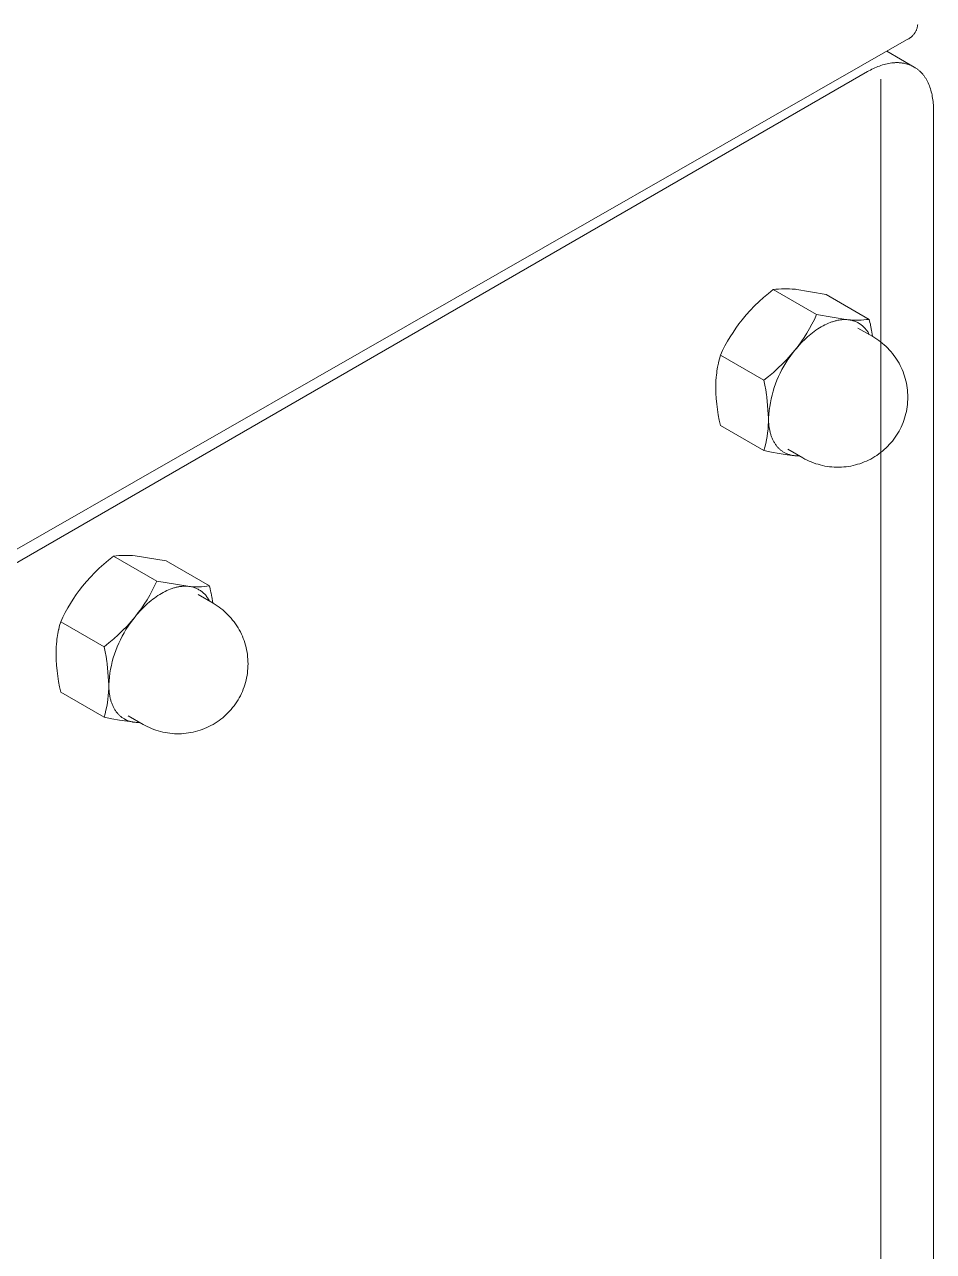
# Model space of a CAD drawing. Header units: millimetres. Extents: x -111 to 4919, y -143 to 3304.
# Drawn here: x 4620.4 to 4717.8, y 1771.6 to 1903.1 of the extents above; entities that cross this region are included whole.
import ezdxf

# ---------------------------------------------------------------- set-up
doc = ezdxf.new("R2010")
doc.units = ezdxf.units.MM
doc.layers.add('ZANO_R', color=7, linetype='Continuous', lineweight=0)

msp = doc.modelspace()

# ---------------------------------------------------------------- linework, layer by layer
at = {"layer": 'ZANO_R'}
for p, q in [((4715.54, 1901.9), (4715.49, 1901.85)), ((4715.59, 1901.95), (4715.54, 1901.9)), ((4715.63, 1902), (4715.59, 1901.95)), ((4715.68, 1902.05), (4715.63, 1902)), ((4715.72, 1902.11), (4715.68, 1902.05)), ((4715.76, 1902.16), (4715.72, 1902.11)), ((4715.8, 1902.22), (4715.76, 1902.16)), ((4715.83, 1902.28), (4715.8, 1902.22)), ((4715.87, 1902.34), (4715.83, 1902.28)), ((4715.9, 1902.4), (4715.87, 1902.34)), ((4715.93, 1902.46), (4715.9, 1902.4)), ((4715.96, 1902.52), (4715.93, 1902.46)), ((4715.98, 1902.59), (4715.96, 1902.52)), ((4716.01, 1902.65), (4715.98, 1902.59)), ((4716.03, 1902.71), (4716.01, 1902.65)), ((4716.05, 1902.78), (4716.03, 1902.71)), ((4716.06, 1902.85), (4716.05, 1902.78)), ((4716.08, 1902.91), (4716.06, 1902.85)), ((4716.09, 1902.98), (4716.08, 1902.91)), ((4716.1, 1903.05), (4716.09, 1902.98)), ((4716.11, 1903.12), (4716.1, 1903.05)), ((4714.92, 1901.48), (4400.72, 1721.65)), ((4714.99, 1901.5), (4714.92, 1901.48)), ((4715.05, 1901.54), (4714.99, 1901.5)), ((4715.11, 1901.57), (4715.05, 1901.54)), ((4715.17, 1901.6), (4715.11, 1901.57)), ((4715.22, 1901.64), (4715.17, 1901.6)), ((4715.28, 1901.68), (4715.22, 1901.64)), ((4715.33, 1901.72), (4715.28, 1901.68)), ((4715.39, 1901.76), (4715.33, 1901.72)), ((4715.44, 1901.81), (4715.39, 1901.76)), ((4715.49, 1901.85), (4715.44, 1901.81)), ((4715.72, 1898.56), (4712.79, 1900.26)), ((4710.72, 1898.07), (4406.67, 1722.52)), ((4710.72, 1898.07), (4710.88, 1898.16)), ((4710.88, 1898.16), (4711.04, 1898.24)), ((4711.04, 1898.24), (4711.2, 1898.32)), ((4711.2, 1898.32), (4711.36, 1898.4)), ((4711.36, 1898.4), (4711.52, 1898.48)), ((4711.52, 1898.48), (4711.68, 1898.55)), ((4711.68, 1898.55), (4711.84, 1898.61)), ((4711.84, 1898.61), (4712.01, 1898.67)), ((4712.01, 1898.67), (4712.17, 1898.73)), ((4712.17, 1898.73), (4712.34, 1898.78)), ((4712.34, 1898.78), (4712.5, 1898.83)), ((4712.5, 1898.83), (4712.67, 1898.88)), ((4712.67, 1898.88), (4712.83, 1898.91)), ((4712.83, 1898.91), (4713, 1898.95)), ((4713, 1898.95), (4713.16, 1898.97)), ((4713.16, 1898.97), (4713.32, 1899)), ((4713.32, 1899), (4713.49, 1899.01)), ((4713.49, 1899.01), (4713.65, 1899.02)), ((4713.65, 1899.02), (4713.73, 1899.03)), ((4713.73, 1899.03), (4713.81, 1899.03)), ((4713.81, 1899.03), (4713.89, 1899.03)), ((4713.89, 1899.03), (4713.97, 1899.03)), ((4713.97, 1899.03), (4714.05, 1899.03)), ((4714.05, 1899.03), (4714.13, 1899.02)), ((4714.13, 1899.02), (4714.21, 1899.02)), ((4714.21, 1899.02), (4714.28, 1899.01)), ((4714.28, 1899.01), (4714.36, 1899)), ((4714.36, 1899), (4714.44, 1898.99)), ((4714.44, 1898.99), (4714.51, 1898.98)), ((4714.51, 1898.98), (4714.59, 1898.97)), ((4714.59, 1898.97), (4714.67, 1898.96)), ((4714.67, 1898.96), (4714.74, 1898.94)), ((4714.74, 1898.94), (4714.82, 1898.92)), ((4714.82, 1898.92), (4714.89, 1898.9)), ((4714.89, 1898.9), (4714.96, 1898.88)), ((4714.96, 1898.88), (4715.04, 1898.86)), ((4715.04, 1898.86), (4715.11, 1898.84)), ((4715.11, 1898.84), (4715.18, 1898.81)), ((4715.18, 1898.81), (4715.25, 1898.79)), ((4715.25, 1898.79), (4715.32, 1898.76)), ((4715.32, 1898.76), (4715.39, 1898.73)), ((4715.39, 1898.73), (4715.46, 1898.7)), ((4715.46, 1898.7), (4715.52, 1898.67)), ((4715.52, 1898.67), (4715.59, 1898.63)), ((4715.59, 1898.63), (4715.66, 1898.6)), ((4715.66, 1898.6), (4715.72, 1898.56)), ((4715.72, 1898.56), (4715.79, 1898.52)), ((4715.79, 1898.52), (4715.85, 1898.48)), ((4715.85, 1898.48), (4715.91, 1898.44)), ((4715.91, 1898.44), (4715.97, 1898.4)), ((4715.97, 1898.4), (4716.03, 1898.36)), ((4716.03, 1898.36), (4716.09, 1898.31)), ((4716.09, 1898.31), (4716.15, 1898.27)), ((4716.15, 1898.27), (4716.21, 1898.22)), ((4716.21, 1898.22), (4716.27, 1898.17)), ((4716.27, 1898.17), (4716.32, 1898.12)), ((4716.32, 1898.12), (4716.38, 1898.07)), ((4716.38, 1898.07), (4716.43, 1898.01)), ((4716.43, 1898.01), (4716.49, 1897.96)), ((4716.49, 1897.96), (4716.54, 1897.9)), ((4712.14, 1897.25), (4712.14, 1575.55)), ((4716.54, 1897.9), (4716.59, 1897.85)), ((4716.59, 1897.85), (4716.64, 1897.79)), ((4716.64, 1897.79), (4716.69, 1897.73)), ((4716.69, 1897.73), (4716.74, 1897.67)), ((4716.74, 1897.67), (4716.78, 1897.61)), ((4716.78, 1897.61), (4716.83, 1897.54)), ((4716.83, 1897.54), (4716.87, 1897.48)), ((4716.87, 1897.48), (4716.92, 1897.41)), ((4716.92, 1897.41), (4716.96, 1897.35)), ((4716.96, 1897.35), (4717, 1897.28)), ((4717, 1897.28), (4717.04, 1897.21)), ((4717.04, 1897.21), (4717.08, 1897.14)), ((4717.08, 1897.14), (4717.12, 1897.07)), ((4717.12, 1897.07), (4717.16, 1897)), ((4717.16, 1897), (4717.23, 1896.85)), ((4717.23, 1896.85), (4717.3, 1896.7)), ((4717.3, 1896.7), (4717.36, 1896.55)), ((4717.36, 1896.55), (4717.42, 1896.39)), ((4717.42, 1896.39), (4717.47, 1896.24)), ((4717.47, 1896.24), (4717.52, 1896.07)), ((4717.52, 1896.07), (4717.56, 1895.91)), ((4717.56, 1895.91), (4717.61, 1895.74)), ((4717.61, 1895.74), (4717.64, 1895.57)), ((4717.64, 1895.57), (4717.67, 1895.4)), ((4717.67, 1895.4), (4717.7, 1895.23)), ((4717.7, 1895.23), (4717.73, 1895.06)), ((4717.73, 1895.06), (4717.75, 1894.88)), ((4717.75, 1894.88), (4717.76, 1894.7)), ((4717.76, 1894.7), (4717.78, 1894.52)), ((4717.78, 1894.52), (4717.79, 1894.34)), ((4717.79, 1894.34), (4717.79, 1894.17)), ((4717.79, 1894.17), (4717.79, 1893.98)), ((4717.79, 1572.29), (4717.79, 1893.98)), ((4699.59, 1873.86), (4700.1, 1874.29)), ((4700.1, 1874.29), (4700.62, 1874.7)), ((4700.62, 1874.7), (4700.91, 1874.74)), ((4705.27, 1872.02), (4700.62, 1874.7)), ((4700.91, 1874.74), (4701.2, 1874.76)), ((4701.2, 1874.76), (4701.49, 1874.78)), ((4701.49, 1874.78), (4701.78, 1874.79)), ((4701.78, 1874.79), (4702.07, 1874.79)), ((4702.07, 1874.79), (4702.36, 1874.78)), ((4702.36, 1874.78), (4702.65, 1874.76)), ((4702.65, 1874.76), (4702.94, 1874.74)), ((4703.02, 1874.73), (4702.94, 1874.74)), ((4702.94, 1874.74), (4706.28, 1874.19)), ((4698.62, 1872.95), (4699.1, 1873.41)), ((4699.1, 1873.41), (4699.59, 1873.86)), ((4706.28, 1874.19), (4710.92, 1871.51)), ((4697.29, 1871.47), (4697.72, 1871.98)), ((4697.72, 1871.98), (4698.16, 1872.47)), ((4698.16, 1872.47), (4698.62, 1872.95)), ((4705.27, 1872.02), (4705.03, 1871.51)), ((4708.6, 1871.47), (4705.27, 1872.02)), ((4696.31, 1870.11), (4696.62, 1870.58)), ((4696.62, 1870.58), (4696.95, 1871.03)), ((4696.95, 1871.03), (4697.29, 1871.47)), ((4704.51, 1870.52), (4704.22, 1870.04)), ((4704.77, 1871.01), (4704.51, 1870.52)), ((4705.03, 1871.51), (4704.77, 1871.01)), ((4705.2, 1870.35), (4705.02, 1870.22)), ((4705.39, 1870.48), (4705.2, 1870.35)), ((4705.58, 1870.6), (4705.39, 1870.48)), ((4705.77, 1870.71), (4705.58, 1870.6)), ((4705.96, 1870.82), (4705.77, 1870.71)), ((4706.15, 1870.92), (4705.96, 1870.82)), ((4706.34, 1871.01), (4706.15, 1870.92)), ((4706.53, 1871.09), (4706.34, 1871.01)), ((4706.71, 1871.17), (4706.53, 1871.09)), ((4706.81, 1871.2), (4706.71, 1871.17)), ((4706.9, 1871.23), (4706.81, 1871.2)), ((4706.99, 1871.26), (4706.9, 1871.23)), ((4707.08, 1871.29), (4706.99, 1871.26)), ((4707.17, 1871.32), (4707.08, 1871.29)), ((4707.26, 1871.34), (4707.17, 1871.32)), ((4707.35, 1871.37), (4707.26, 1871.34)), ((4707.44, 1871.39), (4707.35, 1871.37)), ((4707.53, 1871.41), (4707.44, 1871.39)), ((4707.61, 1871.42), (4707.53, 1871.41)), ((4707.7, 1871.44), (4707.61, 1871.42)), ((4707.79, 1871.45), (4707.7, 1871.44)), ((4707.87, 1871.46), (4707.79, 1871.45)), ((4707.96, 1871.47), (4707.87, 1871.46)), ((4708.04, 1871.48), (4707.96, 1871.47)), ((4708.12, 1871.48), (4708.04, 1871.48)), ((4708.21, 1871.48), (4708.12, 1871.48)), ((4708.29, 1871.49), (4708.21, 1871.48)), ((4708.37, 1871.49), (4708.29, 1871.49)), ((4708.45, 1871.48), (4708.37, 1871.49)), ((4708.52, 1871.48), (4708.45, 1871.48)), ((4708.6, 1871.47), (4708.52, 1871.48)), ((4708.89, 1871.45), (4708.6, 1871.47)), ((4708.69, 1871.46), (4708.6, 1871.47)), ((4708.79, 1871.45), (4708.69, 1871.46)), ((4708.88, 1871.44), (4708.79, 1871.45)), ((4708.98, 1871.42), (4708.88, 1871.44)), ((4709.18, 1871.43), (4708.89, 1871.45)), ((4709.07, 1871.39), (4708.98, 1871.42)), ((4709.16, 1871.37), (4709.07, 1871.39)), ((4709.25, 1871.34), (4709.16, 1871.37)), ((4709.47, 1871.42), (4709.18, 1871.43)), ((4709.34, 1871.31), (4709.25, 1871.34)), ((4709.43, 1871.28), (4709.34, 1871.31)), ((4709.52, 1871.24), (4709.43, 1871.28)), ((4709.76, 1871.42), (4709.47, 1871.42)), ((4709.6, 1871.2), (4709.52, 1871.24)), ((4709.69, 1871.16), (4709.6, 1871.2)), ((4709.77, 1871.11), (4709.69, 1871.16)), ((4711.29, 1869.66), (4709.7, 1870.58)), ((4710.05, 1871.43), (4709.76, 1871.42)), ((4709.85, 1871.06), (4709.77, 1871.11)), ((4709.93, 1871.01), (4709.85, 1871.06)), ((4710.01, 1870.96), (4709.93, 1871.01)), ((4710.09, 1870.9), (4710.01, 1870.96)), ((4710.34, 1871.45), (4710.05, 1871.43)), ((4710.16, 1870.84), (4710.09, 1870.9)), ((4710.23, 1870.78), (4710.16, 1870.84)), ((4710.3, 1870.72), (4710.23, 1870.78)), ((4710.37, 1870.65), (4710.3, 1870.72)), ((4710.63, 1871.48), (4710.34, 1871.45)), ((4710.44, 1870.58), (4710.37, 1870.65)), ((4710.5, 1870.51), (4710.44, 1870.58)), ((4710.56, 1870.44), (4710.5, 1870.51)), ((4710.62, 1870.36), (4710.56, 1870.44)), ((4710.68, 1870.28), (4710.62, 1870.36)), ((4710.92, 1871.51), (4710.63, 1871.48)), ((4710.92, 1871.51), (4710.99, 1871.19)), ((4711.03, 1870.99), (4710.99, 1871.19)), ((4711.03, 1870.99), (4711.06, 1870.85)), ((4711.08, 1870.73), (4711.06, 1870.85)), ((4711.08, 1870.73), (4711.16, 1870.29)), ((4695.45, 1868.67), (4695.72, 1869.16)), ((4695.72, 1869.16), (4696.01, 1869.64)), ((4696.01, 1869.64), (4696.31, 1870.11)), ((4703.61, 1869.1), (4703.28, 1868.65)), ((4703.76, 1869.12), (4703.59, 1868.95)), ((4703.92, 1869.57), (4703.61, 1869.1)), ((4703.93, 1869.29), (4703.76, 1869.12)), ((4704.22, 1870.04), (4703.92, 1869.57)), ((4704.1, 1869.46), (4703.93, 1869.29)), ((4704.28, 1869.62), (4704.1, 1869.46)), ((4704.46, 1869.78), (4704.28, 1869.62)), ((4704.65, 1869.93), (4704.46, 1869.78)), ((4704.83, 1870.08), (4704.65, 1869.93)), ((4705.02, 1870.22), (4704.83, 1870.08)), ((4710.73, 1870.21), (4710.68, 1870.28)), ((4710.78, 1870.13), (4710.73, 1870.21)), ((4710.83, 1870.04), (4710.78, 1870.13)), ((4710.87, 1869.96), (4710.83, 1870.04)), ((4710.91, 1869.87), (4710.87, 1869.96)), ((4711.18, 1870.21), (4711.16, 1870.29)), ((4711.18, 1870.21), (4711.2, 1870.09)), ((4711.22, 1869.95), (4711.2, 1870.09)), ((4711.22, 1869.95), (4711.23, 1869.88)), ((4711.26, 1869.7), (4711.23, 1869.88)), ((4711.26, 1869.7), (4711.26, 1869.67)), ((4711.29, 1869.66), (4711.51, 1869.53)), ((4711.51, 1869.53), (4711.72, 1869.39)), ((4711.72, 1869.39), (4711.93, 1869.24)), ((4711.93, 1869.24), (4712.13, 1869.09)), ((4712.13, 1869.09), (4712.33, 1868.93)), ((4694.96, 1867.66), (4695.2, 1868.17)), ((4695.2, 1868.17), (4695.45, 1868.67)), ((4702.51, 1867.7), (4702.07, 1867.21)), ((4702.68, 1867.88), (4702.43, 1867.54)), ((4702.94, 1868.21), (4702.51, 1867.7)), ((4702.94, 1868.21), (4702.68, 1867.88)), ((4703.28, 1868.65), (4702.94, 1868.21)), ((4703.1, 1868.4), (4702.94, 1868.21)), ((4703.26, 1868.58), (4703.1, 1868.4)), ((4703.42, 1868.77), (4703.26, 1868.58)), ((4703.59, 1868.95), (4703.42, 1868.77)), ((4712.33, 1868.93), (4712.52, 1868.77)), ((4712.52, 1868.77), (4712.71, 1868.6)), ((4712.71, 1868.6), (4712.89, 1868.42)), ((4712.89, 1868.42), (4713.06, 1868.24)), ((4713.06, 1868.24), (4713.23, 1868.05)), ((4713.23, 1868.05), (4713.39, 1867.85)), ((4713.39, 1867.85), (4713.55, 1867.65)), ((4694.59, 1865.99), (4694.66, 1866.4)), ((4694.66, 1866.4), (4694.74, 1866.81)), ((4694.74, 1866.81), (4694.76, 1866.86)), ((4694.76, 1866.87), (4694.85, 1867.27)), ((4694.76, 1866.86), (4694.76, 1866.87)), ((4694.85, 1867.27), (4694.96, 1867.66)), ((4694.96, 1867.66), (4699.61, 1864.98)), ((4701.61, 1866.73), (4701.13, 1866.27)), ((4701.75, 1866.49), (4701.55, 1866.12)), ((4702.07, 1867.21), (4701.61, 1866.73)), ((4701.97, 1866.85), (4701.75, 1866.49)), ((4702.19, 1867.2), (4701.97, 1866.85)), ((4702.43, 1867.54), (4702.19, 1867.2)), ((4713.55, 1867.65), (4713.7, 1867.45)), ((4713.7, 1867.45), (4713.84, 1867.24)), ((4713.84, 1867.24), (4713.97, 1867.02)), ((4713.97, 1867.02), (4714.1, 1866.8)), ((4714.1, 1866.8), (4714.22, 1866.58)), ((4714.22, 1866.58), (4714.33, 1866.35)), ((4694.48, 1864.96), (4694.51, 1865.27)), ((4694.51, 1865.27), (4694.54, 1865.58)), ((4694.54, 1865.58), (4694.56, 1865.76)), ((4694.56, 1865.8), (4694.59, 1865.99)), ((4694.56, 1865.76), (4694.56, 1865.8)), ((4700.13, 1865.39), (4699.61, 1864.98)), ((4700.64, 1865.82), (4700.13, 1865.39)), ((4701.13, 1866.27), (4700.64, 1865.82)), ((4701.18, 1865.37), (4701.02, 1864.99)), ((4701.36, 1865.75), (4701.18, 1865.37)), ((4701.55, 1866.12), (4701.36, 1865.75)), ((4714.33, 1866.35), (4714.43, 1866.12)), ((4714.43, 1866.12), (4714.53, 1865.89)), ((4714.53, 1865.89), (4714.62, 1865.65)), ((4714.62, 1865.65), (4714.7, 1865.41)), ((4714.7, 1865.41), (4714.77, 1865.16)), ((4714.77, 1865.16), (4714.83, 1864.92)), ((4694.46, 1864.49), (4694.47, 1864.66)), ((4694.46, 1864.18), (4694.46, 1864.49)), ((4694.48, 1863.6), (4694.46, 1864.18)), ((4694.47, 1864.66), (4694.48, 1864.96)), ((4699.61, 1864.98), (4699.72, 1864.46)), ((4699.72, 1864.46), (4699.82, 1863.94)), ((4699.82, 1863.94), (4699.9, 1863.42)), ((4700.6, 1863.8), (4700.49, 1863.4)), ((4700.73, 1864.2), (4700.6, 1863.8)), ((4700.86, 1864.6), (4700.73, 1864.2)), ((4701.02, 1864.99), (4700.86, 1864.6)), ((4714.83, 1864.92), (4714.89, 1864.67)), ((4714.89, 1864.67), (4714.93, 1864.42)), ((4714.93, 1864.42), (4714.97, 1864.17)), ((4714.97, 1864.17), (4715, 1863.92)), ((4715, 1863.92), (4715.02, 1863.67)), ((4694.51, 1863.01), (4694.48, 1863.6)), ((4694.57, 1862.43), (4694.51, 1863.01)), ((4699.9, 1863.42), (4699.91, 1863.39)), ((4699.91, 1863.39), (4699.93, 1863.25)), ((4699.93, 1863.25), (4699.94, 1863.17)), ((4699.94, 1863.17), (4700.11, 1860.92)), ((4700.31, 1862.58), (4700.24, 1862.17)), ((4700.39, 1862.99), (4700.31, 1862.58)), ((4700.49, 1863.4), (4700.39, 1862.99)), ((4715.02, 1862.66), (4715, 1862.4)), ((4715.02, 1863.67), (4715.04, 1863.42)), ((4715.04, 1862.91), (4715.02, 1862.66)), ((4715.04, 1863.42), (4715.04, 1863.16)), ((4715.04, 1863.16), (4715.04, 1862.91)), ((4694.64, 1861.85), (4694.57, 1862.43)), ((4694.73, 1861.27), (4694.64, 1861.85)), ((4694.84, 1860.69), (4694.73, 1861.27)), ((4700.14, 1861.33), (4700.11, 1860.92)), ((4700.18, 1861.75), (4700.14, 1861.33)), ((4700.24, 1862.17), (4700.18, 1861.75)), ((4714.77, 1861.16), (4714.7, 1860.92)), ((4714.83, 1861.41), (4714.77, 1861.16)), ((4714.89, 1861.65), (4714.83, 1861.41)), ((4714.93, 1861.9), (4714.89, 1861.65)), ((4714.97, 1862.15), (4714.93, 1861.9)), ((4715, 1862.4), (4714.97, 1862.15)), ((4694.96, 1860.12), (4694.84, 1860.69)), ((4694.96, 1860.12), (4699.61, 1857.44)), ((4700.09, 1860.13), (4700.06, 1859.74)), ((4700.11, 1860.52), (4700.09, 1860.13)), ((4700.11, 1860.92), (4700.11, 1860.52)), ((4700.11, 1860.92), (4700.12, 1860.71)), ((4700.12, 1860.71), (4700.13, 1860.51)), ((4700.13, 1860.51), (4700.14, 1860.31)), ((4700.14, 1860.31), (4700.16, 1860.12)), ((4700.16, 1860.12), (4700.19, 1859.92)), ((4700.19, 1859.92), (4700.22, 1859.73)), ((4714.33, 1859.97), (4714.22, 1859.75)), ((4714.43, 1860.2), (4714.33, 1859.97)), ((4714.53, 1860.44), (4714.43, 1860.2)), ((4714.62, 1860.68), (4714.53, 1860.44)), ((4714.7, 1860.92), (4714.62, 1860.68)), ((4699.89, 1858.58), (4699.81, 1858.2)), ((4699.96, 1858.96), (4699.89, 1858.58)), ((4700.02, 1859.35), (4699.96, 1858.96)), ((4700.06, 1859.74), (4700.02, 1859.35)), ((4700.22, 1859.73), (4700.24, 1859.64)), ((4700.24, 1859.64), (4700.26, 1859.55)), ((4700.26, 1859.55), (4700.28, 1859.45)), ((4700.28, 1859.45), (4700.3, 1859.36)), ((4700.3, 1859.36), (4700.33, 1859.27)), ((4700.33, 1859.27), (4700.35, 1859.18)), ((4700.35, 1859.18), (4700.38, 1859.1)), ((4700.38, 1859.1), (4700.41, 1859.01)), ((4700.41, 1859.01), (4700.44, 1858.93)), ((4700.44, 1858.93), (4700.47, 1858.84)), ((4700.47, 1858.84), (4700.5, 1858.76)), ((4700.5, 1858.76), (4700.54, 1858.68)), ((4700.54, 1858.68), (4700.58, 1858.6)), ((4700.58, 1858.6), (4700.61, 1858.52)), ((4700.61, 1858.52), (4700.65, 1858.45)), ((4713.55, 1858.67), (4713.39, 1858.47)), ((4713.7, 1858.88), (4713.55, 1858.67)), ((4713.84, 1859.09), (4713.7, 1858.88)), ((4713.97, 1859.3), (4713.84, 1859.09)), ((4714.1, 1859.52), (4713.97, 1859.3)), ((4714.22, 1859.75), (4714.1, 1859.52)), ((4699.72, 1857.81), (4699.61, 1857.44)), ((4699.61, 1857.44), (4700.44, 1857.26)), ((4699.81, 1858.2), (4699.72, 1857.81)), ((4700.44, 1857.26), (4701.27, 1857.12)), ((4700.65, 1858.45), (4700.69, 1858.37)), ((4700.69, 1858.37), (4700.74, 1858.3)), ((4700.74, 1858.3), (4700.78, 1858.23)), ((4700.78, 1858.23), (4700.83, 1858.16)), ((4700.83, 1858.16), (4700.87, 1858.09)), ((4700.87, 1858.09), (4700.92, 1858.02)), ((4700.92, 1858.02), (4700.97, 1857.96)), ((4700.97, 1857.96), (4701.02, 1857.89)), ((4701.02, 1857.89), (4701.07, 1857.83)), ((4701.07, 1857.83), (4701.13, 1857.77)), ((4701.13, 1857.77), (4701.18, 1857.72)), ((4701.18, 1857.72), (4701.24, 1857.66)), ((4701.24, 1857.66), (4701.29, 1857.61)), ((4701.29, 1857.61), (4701.35, 1857.55)), ((4701.35, 1857.55), (4701.41, 1857.5)), ((4701.41, 1857.5), (4701.47, 1857.46)), ((4701.47, 1857.46), (4701.53, 1857.41)), ((4701.53, 1857.41), (4701.6, 1857.37)), ((4701.6, 1857.37), (4701.66, 1857.32)), ((4701.66, 1857.32), (4701.72, 1857.28)), ((4701.72, 1857.28), (4701.79, 1857.24)), ((4701.79, 1857.24), (4701.86, 1857.21)), ((4701.86, 1857.21), (4701.92, 1857.17)), ((4703.79, 1856.67), (4702.2, 1857.59)), ((4712.13, 1857.23), (4711.93, 1857.08)), ((4712.33, 1857.39), (4712.13, 1857.23)), ((4712.52, 1857.55), (4712.33, 1857.39)), ((4712.71, 1857.73), (4712.52, 1857.55)), ((4712.89, 1857.9), (4712.71, 1857.73)), ((4713.06, 1858.09), (4712.89, 1857.9)), ((4713.23, 1858.28), (4713.06, 1858.09)), ((4713.39, 1858.47), (4713.23, 1858.28)), ((4701.27, 1857.12), (4702.1, 1856.99)), ((4701.92, 1857.17), (4701.99, 1857.14)), ((4701.99, 1857.14), (4702.06, 1857.11)), ((4702.06, 1857.11), (4702.13, 1857.08)), ((4702.1, 1856.99), (4702.94, 1856.89)), ((4702.13, 1857.08), (4702.2, 1857.05)), ((4702.2, 1857.05), (4702.27, 1857.03)), ((4702.27, 1857.03), (4702.35, 1857.01)), ((4702.35, 1857.01), (4702.42, 1856.99)), ((4702.42, 1856.99), (4702.49, 1856.97)), ((4702.49, 1856.97), (4702.57, 1856.95)), ((4702.57, 1856.95), (4702.64, 1856.93)), ((4702.64, 1856.93), (4702.72, 1856.92)), ((4702.72, 1856.92), (4702.79, 1856.91)), ((4702.79, 1856.91), (4702.87, 1856.9)), ((4702.87, 1856.9), (4702.94, 1856.89)), ((4702.94, 1856.89), (4703.2, 1856.87)), ((4702.94, 1856.89), (4703.06, 1856.88)), ((4703.06, 1856.88), (4703.18, 1856.88)), ((4703.18, 1856.88), (4703.3, 1856.88)), ((4703.2, 1856.87), (4703.46, 1856.86)), ((4703.3, 1856.88), (4703.41, 1856.88)), ((4704.01, 1856.54), (4703.79, 1856.67)), ((4704.24, 1856.43), (4704.01, 1856.54)), ((4704.47, 1856.32), (4704.24, 1856.43)), ((4704.7, 1856.22), (4704.47, 1856.32)), ((4704.93, 1856.13), (4704.7, 1856.22)), ((4705.17, 1856.04), (4704.93, 1856.13)), ((4705.42, 1855.97), (4705.17, 1856.04)), ((4705.66, 1855.9), (4705.42, 1855.97)), ((4705.91, 1855.84), (4705.66, 1855.9)), ((4709.42, 1855.9), (4709.17, 1855.84)), ((4709.66, 1855.97), (4709.42, 1855.9)), ((4709.91, 1856.04), (4709.66, 1855.97)), ((4710.14, 1856.13), (4709.91, 1856.04)), ((4710.38, 1856.22), (4710.14, 1856.13)), ((4710.61, 1856.32), (4710.38, 1856.22)), ((4710.84, 1856.43), (4710.61, 1856.32)), ((4711.07, 1856.54), (4710.84, 1856.43)), ((4711.29, 1856.67), (4711.07, 1856.54)), ((4711.51, 1856.8), (4711.29, 1856.67)), ((4711.72, 1856.93), (4711.51, 1856.8)), ((4711.93, 1857.08), (4711.72, 1856.93)), ((4706.15, 1855.79), (4705.91, 1855.84)), ((4706.4, 1855.75), (4706.15, 1855.79)), ((4706.65, 1855.71), (4706.4, 1855.75)), ((4706.91, 1855.69), (4706.65, 1855.71)), ((4707.16, 1855.67), (4706.91, 1855.69)), ((4707.41, 1855.66), (4707.16, 1855.67)), ((4707.67, 1855.66), (4707.41, 1855.66)), ((4707.92, 1855.67), (4707.67, 1855.66)), ((4708.17, 1855.69), (4707.92, 1855.67)), ((4708.42, 1855.71), (4708.17, 1855.69)), ((4708.68, 1855.75), (4708.42, 1855.71)), ((4708.93, 1855.79), (4708.68, 1855.75)), ((4709.17, 1855.84), (4708.93, 1855.79)), ((4628.88, 1845.28), (4629.39, 1845.71)), ((4629.39, 1845.71), (4629.91, 1846.12)), ((4629.91, 1846.12), (4630.2, 1846.16)), ((4634.56, 1843.44), (4629.91, 1846.12)), ((4630.2, 1846.16), (4630.49, 1846.19)), ((4630.49, 1846.19), (4630.78, 1846.2)), ((4630.78, 1846.2), (4631.07, 1846.21)), ((4631.07, 1846.21), (4631.36, 1846.21)), ((4631.36, 1846.21), (4631.65, 1846.21)), ((4631.65, 1846.21), (4631.94, 1846.19)), ((4631.94, 1846.19), (4632.23, 1846.16)), ((4632.23, 1846.16), (4635.57, 1845.62)), ((4635.57, 1845.62), (4640.21, 1842.93)), ((4627.45, 1843.89), (4627.91, 1844.37)), ((4627.91, 1844.37), (4628.39, 1844.83)), ((4628.39, 1844.83), (4628.88, 1845.28)), ((4626.24, 1842.45), (4626.58, 1842.9)), ((4626.58, 1842.9), (4627.01, 1843.4)), ((4627.01, 1843.4), (4627.45, 1843.89)), ((4634.32, 1842.93), (4634.06, 1842.44)), ((4634.56, 1843.44), (4634.32, 1842.93)), ((4637.89, 1842.9), (4634.56, 1843.44)), ((4636.37, 1842.72), (4636.28, 1842.69)), ((4636.46, 1842.74), (4636.37, 1842.72)), ((4636.55, 1842.77), (4636.46, 1842.74)), ((4636.64, 1842.79), (4636.55, 1842.77)), ((4636.73, 1842.81), (4636.64, 1842.79)), ((4636.82, 1842.83), (4636.73, 1842.81)), ((4636.9, 1842.84), (4636.82, 1842.83)), ((4636.99, 1842.86), (4636.9, 1842.84)), ((4637.08, 1842.87), (4636.99, 1842.86)), ((4637.16, 1842.88), (4637.08, 1842.87)), ((4637.25, 1842.89), (4637.16, 1842.88)), ((4637.33, 1842.9), (4637.25, 1842.89)), ((4637.41, 1842.9), (4637.33, 1842.9)), ((4637.49, 1842.91), (4637.41, 1842.9)), ((4637.58, 1842.91), (4637.49, 1842.91)), ((4637.66, 1842.91), (4637.58, 1842.91)), ((4637.73, 1842.91), (4637.66, 1842.91)), ((4637.81, 1842.9), (4637.73, 1842.91)), ((4637.89, 1842.9), (4637.81, 1842.9)), ((4638.18, 1842.87), (4637.89, 1842.9)), ((4637.98, 1842.89), (4637.89, 1842.9)), ((4638.08, 1842.87), (4637.98, 1842.89)), ((4638.17, 1842.86), (4638.08, 1842.87)), ((4638.27, 1842.84), (4638.17, 1842.86)), ((4638.47, 1842.85), (4638.18, 1842.87)), ((4638.36, 1842.82), (4638.27, 1842.84)), ((4638.45, 1842.79), (4638.36, 1842.82)), ((4638.54, 1842.76), (4638.45, 1842.79)), ((4638.76, 1842.84), (4638.47, 1842.85)), ((4638.63, 1842.73), (4638.54, 1842.76)), ((4638.72, 1842.7), (4638.63, 1842.73)), ((4639.05, 1842.84), (4638.76, 1842.84)), ((4639.34, 1842.85), (4639.05, 1842.84)), ((4639.63, 1842.87), (4639.34, 1842.85)), ((4639.92, 1842.9), (4639.63, 1842.87)), ((4640.21, 1842.93), (4639.92, 1842.9)), ((4640.21, 1842.93), (4640.28, 1842.61)), ((4625.3, 1841.06), (4625.6, 1841.53)), ((4625.6, 1841.53), (4625.91, 1842)), ((4625.91, 1842), (4626.24, 1842.45)), ((4633.51, 1841.46), (4633.21, 1840.99)), ((4633.8, 1841.94), (4633.51, 1841.46)), ((4634.06, 1842.44), (4633.8, 1841.94)), ((4634.12, 1841.5), (4633.94, 1841.36)), ((4634.31, 1841.64), (4634.12, 1841.5)), ((4634.49, 1841.78), (4634.31, 1841.64)), ((4634.68, 1841.9), (4634.49, 1841.78)), ((4634.87, 1842.02), (4634.68, 1841.9)), ((4635.06, 1842.14), (4634.87, 1842.02)), ((4635.25, 1842.24), (4635.06, 1842.14)), ((4635.44, 1842.34), (4635.25, 1842.24)), ((4635.63, 1842.43), (4635.44, 1842.34)), ((4635.82, 1842.51), (4635.63, 1842.43)), ((4636, 1842.59), (4635.82, 1842.51)), ((4636.09, 1842.62), (4636, 1842.59)), ((4636.19, 1842.66), (4636.09, 1842.62)), ((4636.28, 1842.69), (4636.19, 1842.66)), ((4638.81, 1842.66), (4638.72, 1842.7)), ((4638.89, 1842.62), (4638.81, 1842.66)), ((4638.98, 1842.58), (4638.89, 1842.62)), ((4639.06, 1842.53), (4638.98, 1842.58)), ((4640.58, 1841.08), (4638.99, 1842)), ((4639.14, 1842.48), (4639.06, 1842.53)), ((4639.22, 1842.43), (4639.14, 1842.48)), ((4639.3, 1842.38), (4639.22, 1842.43)), ((4639.38, 1842.32), (4639.3, 1842.38)), ((4639.45, 1842.26), (4639.38, 1842.32)), ((4639.52, 1842.2), (4639.45, 1842.26)), ((4639.59, 1842.14), (4639.52, 1842.2)), ((4639.66, 1842.07), (4639.59, 1842.14)), ((4639.73, 1842), (4639.66, 1842.07)), ((4639.79, 1841.93), (4639.73, 1842)), ((4639.85, 1841.86), (4639.79, 1841.93)), ((4639.91, 1841.78), (4639.85, 1841.86)), ((4639.96, 1841.71), (4639.91, 1841.78)), ((4640.02, 1841.63), (4639.96, 1841.71)), ((4640.07, 1841.55), (4640.02, 1841.63)), ((4640.12, 1841.47), (4640.07, 1841.55)), ((4640.16, 1841.38), (4640.12, 1841.47)), ((4640.32, 1842.41), (4640.28, 1842.61)), ((4640.32, 1842.41), (4640.35, 1842.27)), ((4640.37, 1842.15), (4640.35, 1842.27)), ((4640.37, 1842.15), (4640.45, 1841.72)), ((4640.47, 1841.63), (4640.45, 1841.72)), ((4640.47, 1841.63), (4640.49, 1841.52)), ((4640.51, 1841.38), (4640.49, 1841.52)), ((4624.49, 1839.59), (4624.74, 1840.09)), ((4624.74, 1840.09), (4625.01, 1840.58)), ((4625.01, 1840.58), (4625.3, 1841.06)), ((4632.71, 1840.19), (4632.55, 1840)), ((4632.9, 1840.53), (4632.57, 1840.07)), ((4632.88, 1840.37), (4632.71, 1840.19)), ((4633.05, 1840.54), (4632.88, 1840.37)), ((4633.21, 1840.99), (4632.9, 1840.53)), ((4633.22, 1840.72), (4633.05, 1840.54)), ((4633.39, 1840.88), (4633.22, 1840.72)), ((4633.57, 1841.05), (4633.39, 1840.88)), ((4633.75, 1841.2), (4633.57, 1841.05)), ((4633.94, 1841.36), (4633.75, 1841.2)), ((4640.2, 1841.3), (4640.16, 1841.38)), ((4640.51, 1841.38), (4640.52, 1841.3)), ((4640.55, 1841.12), (4640.52, 1841.3)), ((4640.55, 1841.12), (4640.55, 1841.1)), ((4640.58, 1841.08), (4640.8, 1840.95)), ((4640.8, 1840.95), (4641.01, 1840.81)), ((4641.01, 1840.81), (4641.22, 1840.67)), ((4641.22, 1840.67), (4641.42, 1840.52)), ((4641.42, 1840.52), (4641.62, 1840.36)), ((4641.62, 1840.36), (4641.81, 1840.19)), ((4641.81, 1840.19), (4642, 1840.02)), ((4624.14, 1838.69), (4624.25, 1839.08)), ((4624.25, 1839.08), (4624.49, 1839.59)), ((4624.25, 1839.08), (4628.9, 1836.4)), ((4631.8, 1839.12), (4631.36, 1838.63)), ((4631.72, 1838.97), (4631.48, 1838.62)), ((4631.97, 1839.3), (4631.72, 1838.97)), ((4632.23, 1839.63), (4631.8, 1839.12)), ((4632.23, 1839.63), (4631.97, 1839.3)), ((4632.57, 1840.07), (4632.23, 1839.63)), ((4632.39, 1839.82), (4632.23, 1839.63)), ((4632.55, 1840), (4632.39, 1839.82)), ((4642, 1840.02), (4642.18, 1839.84)), ((4642.18, 1839.84), (4642.35, 1839.66)), ((4642.35, 1839.66), (4642.52, 1839.47)), ((4642.52, 1839.47), (4642.68, 1839.27)), ((4642.68, 1839.27), (4642.84, 1839.07)), ((4642.84, 1839.07), (4642.98, 1838.87)), ((4642.98, 1838.87), (4643.13, 1838.66)), ((4623.88, 1837.41), (4623.95, 1837.82)), ((4623.95, 1837.82), (4624.03, 1838.23)), ((4624.03, 1838.23), (4624.04, 1838.28)), ((4624.04, 1838.28), (4624.05, 1838.3)), ((4624.05, 1838.3), (4624.14, 1838.69)), ((4630.42, 1837.69), (4629.93, 1837.25)), ((4630.89, 1838.15), (4630.42, 1837.69)), ((4630.84, 1837.55), (4630.65, 1837.17)), ((4631.04, 1837.91), (4630.84, 1837.55)), ((4631.36, 1838.63), (4630.89, 1838.15)), ((4631.25, 1838.27), (4631.04, 1837.91)), ((4631.48, 1838.62), (4631.25, 1838.27)), ((4643.13, 1838.66), (4643.26, 1838.44)), ((4643.26, 1838.44), (4643.39, 1838.22)), ((4643.39, 1838.22), (4643.51, 1838)), ((4643.51, 1838), (4643.62, 1837.77)), ((4643.62, 1837.77), (4643.72, 1837.54)), ((4643.72, 1837.54), (4643.82, 1837.31)), ((4623.76, 1836.08), (4623.77, 1836.39)), ((4623.77, 1836.39), (4623.8, 1836.69)), ((4623.8, 1836.69), (4623.83, 1837)), ((4623.83, 1837), (4623.85, 1837.18)), ((4623.85, 1837.22), (4623.88, 1837.41)), ((4623.85, 1837.18), (4623.85, 1837.22)), ((4629.42, 1836.82), (4628.9, 1836.4)), ((4628.9, 1836.4), (4629.01, 1835.88)), ((4629.93, 1837.25), (4629.42, 1836.82)), ((4630.3, 1836.41), (4630.15, 1836.02)), ((4630.47, 1836.79), (4630.3, 1836.41)), ((4630.65, 1837.17), (4630.47, 1836.79)), ((4643.82, 1837.31), (4643.91, 1837.07)), ((4643.91, 1837.07), (4643.98, 1836.83)), ((4643.98, 1836.83), (4644.06, 1836.59)), ((4644.06, 1836.59), (4644.12, 1836.34)), ((4644.12, 1836.34), (4644.18, 1836.09)), ((4623.75, 1835.92), (4623.76, 1836.08)), ((4623.75, 1835.61), (4623.75, 1835.92)), ((4623.77, 1835.02), (4623.75, 1835.61)), ((4623.8, 1834.43), (4623.77, 1835.02)), ((4629.01, 1835.88), (4629.11, 1835.36)), ((4629.11, 1835.36), (4629.19, 1834.85)), ((4629.19, 1834.85), (4629.2, 1834.81)), ((4629.78, 1834.82), (4629.68, 1834.41)), ((4629.89, 1835.22), (4629.78, 1834.82)), ((4630.01, 1835.62), (4629.89, 1835.22)), ((4630.15, 1836.02), (4630.01, 1835.62)), ((4644.18, 1836.09), (4644.22, 1835.85)), ((4644.22, 1835.85), (4644.26, 1835.6)), ((4644.26, 1835.6), (4644.29, 1835.34)), ((4644.29, 1835.34), (4644.31, 1835.09)), ((4644.31, 1835.09), (4644.32, 1834.84)), ((4644.32, 1834.84), (4644.33, 1834.58)), ((4623.86, 1833.85), (4623.8, 1834.43)), ((4623.93, 1833.27), (4623.86, 1833.85)), ((4629.2, 1834.81), (4629.22, 1834.67)), ((4629.22, 1834.67), (4629.23, 1834.59)), ((4629.23, 1834.59), (4629.4, 1832.34)), ((4629.53, 1833.59), (4629.47, 1833.17)), ((4629.6, 1834), (4629.53, 1833.59)), ((4629.68, 1834.41), (4629.6, 1834)), ((4644.26, 1833.57), (4644.22, 1833.32)), ((4644.29, 1833.83), (4644.26, 1833.57)), ((4644.31, 1834.08), (4644.29, 1833.83)), ((4644.32, 1834.33), (4644.31, 1834.08)), ((4644.33, 1834.58), (4644.32, 1834.33)), ((4624.02, 1832.69), (4623.93, 1833.27)), ((4624.13, 1832.11), (4624.02, 1832.69)), ((4629.43, 1832.76), (4629.4, 1832.34)), ((4629.4, 1832.34), (4629.4, 1831.95)), ((4629.4, 1832.34), (4629.41, 1832.14)), ((4629.47, 1833.17), (4629.43, 1832.76)), ((4643.98, 1832.34), (4643.91, 1832.1)), ((4644.06, 1832.58), (4643.98, 1832.34)), ((4644.12, 1832.83), (4644.06, 1832.58)), ((4644.18, 1833.07), (4644.12, 1832.83)), ((4644.22, 1833.32), (4644.18, 1833.07)), ((4624.25, 1831.54), (4624.13, 1832.11)), ((4624.25, 1831.54), (4628.9, 1828.86)), ((4629.35, 1831.16), (4629.3, 1830.78)), ((4629.38, 1831.56), (4629.35, 1831.16)), ((4629.4, 1831.95), (4629.38, 1831.56)), ((4629.41, 1832.14), (4629.42, 1831.93)), ((4629.42, 1831.93), (4629.43, 1831.74)), ((4629.43, 1831.74), (4629.45, 1831.54)), ((4629.45, 1831.54), (4629.48, 1831.34)), ((4629.48, 1831.34), (4629.51, 1831.15)), ((4629.51, 1831.15), (4629.53, 1831.06)), ((4629.53, 1831.06), (4629.55, 1830.97)), ((4629.55, 1830.97), (4629.57, 1830.88)), ((4629.57, 1830.88), (4629.59, 1830.78)), ((4643.39, 1830.94), (4643.26, 1830.73)), ((4643.51, 1831.17), (4643.39, 1830.94)), ((4643.62, 1831.4), (4643.51, 1831.17)), ((4643.72, 1831.63), (4643.62, 1831.4)), ((4643.82, 1831.86), (4643.72, 1831.63)), ((4643.91, 1832.1), (4643.82, 1831.86)), ((4629.1, 1829.62), (4629, 1829.24)), ((4629.18, 1830), (4629.1, 1829.62)), ((4629.25, 1830.39), (4629.18, 1830)), ((4629.3, 1830.78), (4629.25, 1830.39)), ((4629.59, 1830.78), (4629.61, 1830.7)), ((4629.61, 1830.7), (4629.64, 1830.61)), ((4629.64, 1830.61), (4629.67, 1830.52)), ((4629.67, 1830.52), (4629.7, 1830.43)), ((4629.7, 1830.43), (4629.73, 1830.35)), ((4629.73, 1830.35), (4629.76, 1830.26)), ((4629.76, 1830.26), (4629.79, 1830.18)), ((4629.79, 1830.18), (4629.83, 1830.1)), ((4629.83, 1830.1), (4629.87, 1830.02)), ((4629.87, 1830.02), (4629.9, 1829.94)), ((4629.9, 1829.94), (4629.94, 1829.87)), ((4629.94, 1829.87), (4629.98, 1829.79)), ((4629.98, 1829.79), (4630.03, 1829.72)), ((4630.03, 1829.72), (4630.07, 1829.65)), ((4630.07, 1829.65), (4630.12, 1829.58)), ((4630.12, 1829.58), (4630.16, 1829.51)), ((4642.52, 1829.7), (4642.35, 1829.51)), ((4642.68, 1829.89), (4642.52, 1829.7)), ((4642.84, 1830.09), (4642.68, 1829.89)), ((4642.98, 1830.3), (4642.84, 1830.09)), ((4643.13, 1830.51), (4642.98, 1830.3)), ((4643.26, 1830.73), (4643.13, 1830.51)), ((4629, 1829.24), (4628.9, 1828.86)), ((4628.9, 1828.86), (4629.73, 1828.69)), ((4629.73, 1828.69), (4630.56, 1828.54)), ((4630.16, 1829.51), (4630.21, 1829.44)), ((4630.21, 1829.44), (4630.26, 1829.38)), ((4630.26, 1829.38), (4630.31, 1829.32)), ((4630.31, 1829.32), (4630.36, 1829.26)), ((4630.36, 1829.26), (4630.42, 1829.2)), ((4630.42, 1829.2), (4630.47, 1829.14)), ((4630.47, 1829.14), (4630.53, 1829.08)), ((4630.53, 1829.08), (4630.58, 1829.03)), ((4630.56, 1828.54), (4631.39, 1828.42)), ((4630.58, 1829.03), (4630.64, 1828.98)), ((4630.64, 1828.98), (4630.7, 1828.93)), ((4630.7, 1828.93), (4630.76, 1828.88)), ((4630.76, 1828.88), (4630.82, 1828.83)), ((4630.82, 1828.83), (4630.89, 1828.79)), ((4630.89, 1828.79), (4630.95, 1828.75)), ((4630.95, 1828.75), (4631.01, 1828.71)), ((4631.01, 1828.71), (4631.08, 1828.67)), ((4631.08, 1828.67), (4631.15, 1828.63)), ((4631.15, 1828.63), (4631.21, 1828.6)), ((4631.21, 1828.6), (4631.28, 1828.56)), ((4631.28, 1828.56), (4631.35, 1828.53)), ((4631.35, 1828.53), (4631.42, 1828.5)), ((4631.39, 1828.42), (4632.23, 1828.32)), ((4631.42, 1828.5), (4631.49, 1828.48)), ((4633.08, 1828.09), (4631.49, 1829.01)), ((4631.49, 1828.48), (4631.56, 1828.45)), ((4631.56, 1828.45), (4631.64, 1828.43)), ((4631.64, 1828.43), (4631.71, 1828.41)), ((4631.71, 1828.41), (4631.78, 1828.39)), ((4631.78, 1828.39), (4631.86, 1828.37)), ((4631.86, 1828.37), (4631.93, 1828.36)), ((4631.93, 1828.36), (4632, 1828.34)), ((4632, 1828.34), (4632.08, 1828.33)), ((4632.08, 1828.33), (4632.16, 1828.32)), ((4632.16, 1828.32), (4632.23, 1828.32)), ((4632.23, 1828.32), (4632.49, 1828.29)), ((4632.23, 1828.32), (4632.35, 1828.31)), ((4632.35, 1828.31), (4632.47, 1828.3)), ((4632.47, 1828.3), (4632.59, 1828.3)), ((4632.49, 1828.29), (4632.75, 1828.28)), ((4632.59, 1828.3), (4632.7, 1828.31)), ((4641.01, 1828.36), (4640.8, 1828.22)), ((4641.22, 1828.5), (4641.01, 1828.36)), ((4641.42, 1828.65), (4641.22, 1828.5)), ((4641.62, 1828.81), (4641.42, 1828.65)), ((4641.81, 1828.98), (4641.62, 1828.81)), ((4642, 1829.15), (4641.81, 1828.98)), ((4642.18, 1829.33), (4642, 1829.15)), ((4642.35, 1829.51), (4642.18, 1829.33)), ((4633.3, 1827.97), (4633.08, 1828.09)), ((4633.53, 1827.85), (4633.3, 1827.97)), ((4633.76, 1827.74), (4633.53, 1827.85)), ((4633.99, 1827.64), (4633.76, 1827.74)), ((4634.22, 1827.55), (4633.99, 1827.64)), ((4634.46, 1827.47), (4634.22, 1827.55)), ((4634.7, 1827.39), (4634.46, 1827.47)), ((4634.95, 1827.32), (4634.7, 1827.39)), ((4635.2, 1827.26), (4634.95, 1827.32)), ((4635.44, 1827.21), (4635.2, 1827.26)), ((4635.69, 1827.17), (4635.44, 1827.21)), ((4635.94, 1827.14), (4635.69, 1827.17)), ((4636.2, 1827.11), (4635.94, 1827.14)), ((4636.45, 1827.09), (4636.2, 1827.11)), ((4636.7, 1827.09), (4636.45, 1827.09)), ((4636.96, 1827.09), (4636.7, 1827.09)), ((4637.21, 1827.09), (4636.96, 1827.09)), ((4637.46, 1827.11), (4637.21, 1827.09)), ((4637.71, 1827.14), (4637.46, 1827.11)), ((4637.96, 1827.17), (4637.71, 1827.14)), ((4638.21, 1827.21), (4637.96, 1827.17)), ((4638.46, 1827.26), (4638.21, 1827.21)), ((4638.71, 1827.32), (4638.46, 1827.26)), ((4638.95, 1827.39), (4638.71, 1827.32)), ((4639.19, 1827.47), (4638.95, 1827.39)), ((4639.43, 1827.55), (4639.19, 1827.47)), ((4639.67, 1827.64), (4639.43, 1827.55)), ((4639.9, 1827.74), (4639.67, 1827.64)), ((4640.13, 1827.85), (4639.9, 1827.74)), ((4640.36, 1827.97), (4640.13, 1827.85)), ((4640.58, 1828.09), (4640.36, 1827.97)), ((4640.8, 1828.22), (4640.58, 1828.09))]:
    msp.add_line(p, q, dxfattribs=at)

doc.saveas('drawing.dxf')
